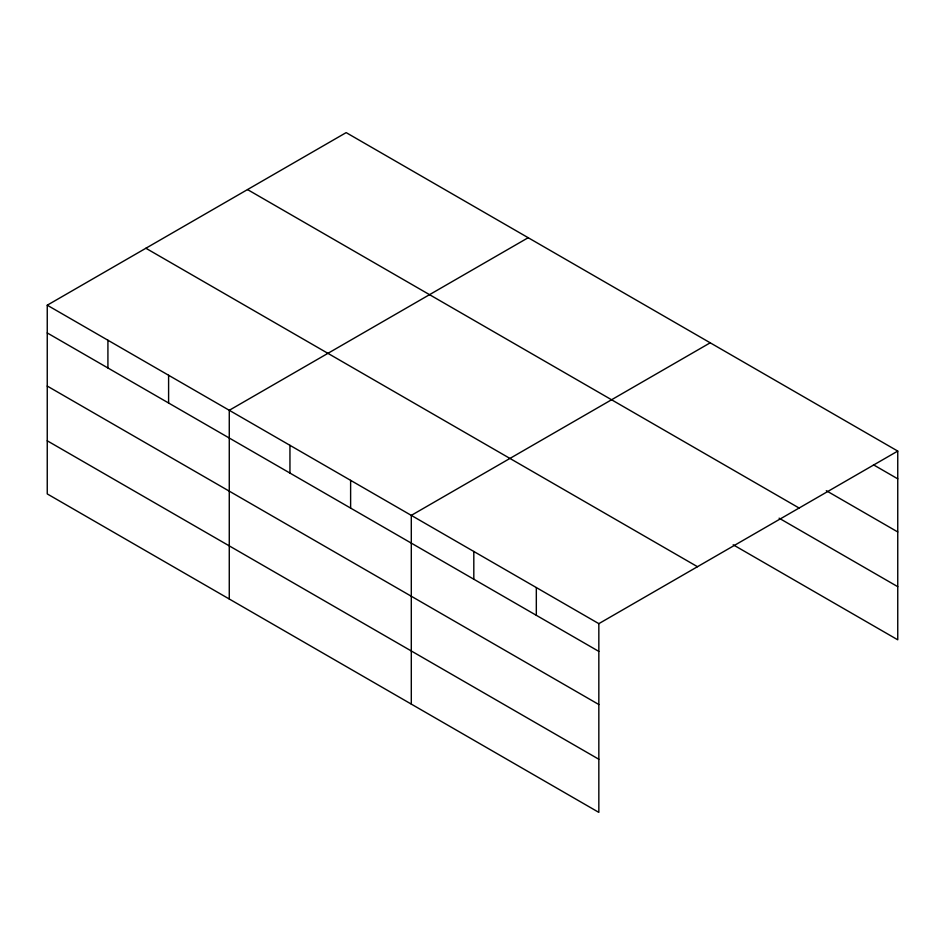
<?xml version="1.0" encoding="UTF-8"?>
<svg xmlns="http://www.w3.org/2000/svg" width="945" height="945" viewBox="0 0 945 945"><rect width="100%" height="100%" fill="white"/><g stroke="black" fill="none" stroke-linecap="round" stroke-linejoin="round"><path stroke-width="1.42" d="M598.835 704.521L598.835 623.653L47.25 305.2L47.25 493.916L598.835 812.381L598.835 704.521L47.25 386.068M733.178 544.781L897.75 639.8L897.75 451.084L346.165 132.619L47.25 305.2M528.184 237.715L229.269 410.295L229.269 599.012M710.215 342.811L411.299 515.379L411.299 704.096M598.835 623.653L897.75 451.084M873.511 464.834L897.75 478.832M826.308 490.703L897.75 531.952M247.519 189.579L799.104 508.032M779.105 518.179L897.75 586.68M145.896 248.251L697.481 566.705M47.25 332.947L598.835 651.4M47.25 440.795L598.835 759.248M536.323 587.566L536.323 615.313M473.811 551.478L473.811 579.214M350.619 480.355L350.619 508.091M289.95 445.319L289.95 473.067M168.6 375.26L168.6 403.007M107.919 340.235L107.919 367.971"/></g></svg>
